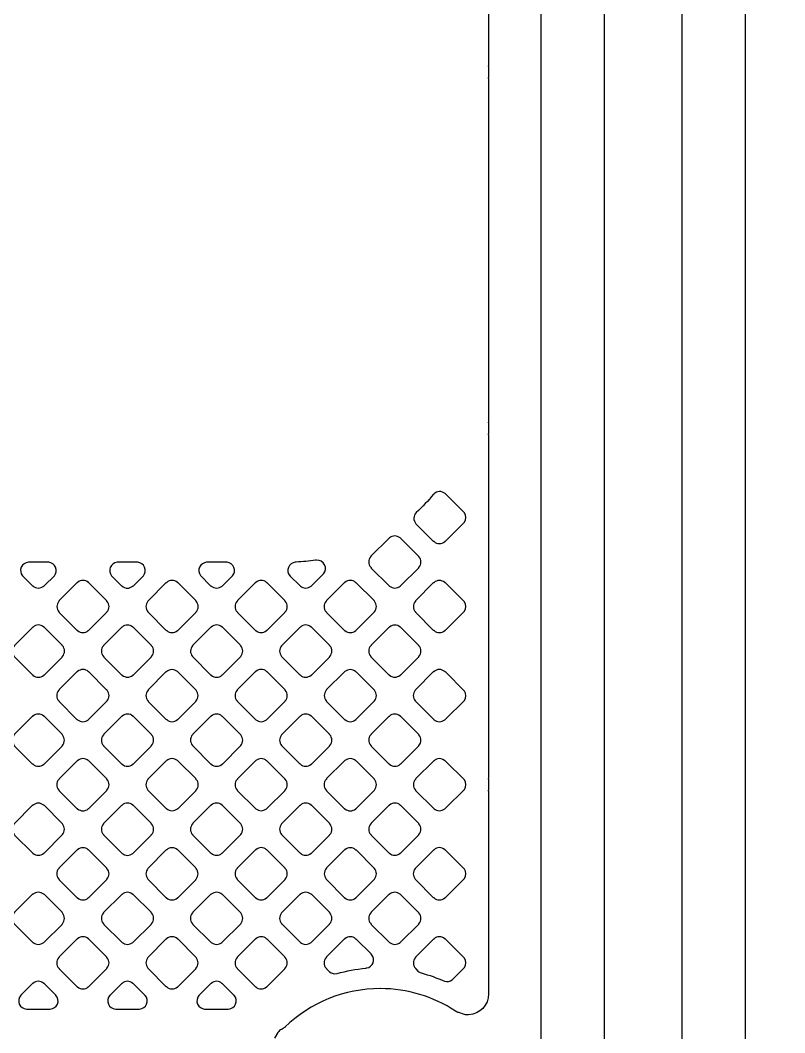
# Model space of a CAD drawing. Extents: x 0 to 248, y 0 to 175.
# Drawn here: x 39.543 to 41.392, y 134.73 to 137.179 of the extents above; entities that cross this region are included whole.
import ezdxf

# ---------------------------------------------------------------- set-up
doc = ezdxf.new("R2010")
doc.units = 0
doc.layers.add('gbr-dxf', color=7, linetype='Continuous')

msp = doc.modelspace()

# ---------------------------------------------------------------- linework, layer by layer
at = {"layer": 'gbr-dxf'}
for p, q in [((40.6758, 137.067), (40.6758, 137.0408)), ((40.6758, 137.0385), (40.6758, 136.2071)), ((40.6758, 136.2049), (40.6758, 136.1787)), ((40.6758, 136.1765), (40.6758, 135.3451)), ((40.6758, 135.3428), (40.6758, 135.3166))]:
    msp.add_line(p, q, dxfattribs=at)
at = {"layer": 'gbr-dxf', "linetype": 'Continuous'}
for points in [[(43.2587, 143.1482, 0.198813), (40.9557, 137.5908, -0.009943), (40.9557, 137.588), (40.9557, 134.3628, -0.034985), (40.9557, 134.3625, 0.107213), (40.9578, 134.3543, -0.065073), (40.958, 134.3537, -0.123869), (40.9686, 134.3117), (40.9687, 134.3117), (40.9687, 133.7783), (40.7909, 133.7783), (40.7909, 134.0419, -0.009209), (40.7908, 134.0449), (40.7908, 134.3116, -0.135021), (40.8033, 134.3571), (40.8033, 137.5852, -0.009965), (40.8033, 137.588, -0.198905), (43.1509, 143.256)], [(41.8737, 140.7408, 0.093188), (41.2963, 138.4313), (41.2963, 134.3758, 0.122728), (41.2994, 134.3667, -0.168265), (41.3184, 134.3117), (41.3184, 134.045, -0.009235), (41.3184, 134.042), (41.3184, 133.7782), (41.1406, 133.7782), (41.1406, 134.3116), (41.1406, 134.3116), (41.1406, 134.3117, -0.068537), (41.1439, 134.3357), (41.1439, 138.4289, -0.026123), (41.144, 138.4367, -0.09338), (41.7358, 140.8057, -0.00618)], [(40.676, 137.7129), (40.676, 137.6346, -0.014505), (40.676, 137.6333), (40.6758, 137.589, -0.012135), (40.6758, 137.588), (40.6758, 137.0692)], [(40.6758, 135.3144), (40.6758, 134.8246, -0.013354), (40.6758, 134.8235, -0.399301), (40.6276, 134.7728, -0.10194), (40.6174, 134.7738), (40.6035, 134.7781, -0.084499), (40.5959, 134.7819, 0.145875), (40.4147, 134.8364, -0.01317), (40.4136, 134.8364, 0.194805), (40.1833, 134.7431, -0.010809), (40.1828, 134.7426, -0.092486), (40.1749, 134.7376, 0.140825), (40.1665, 134.7304), (40.1584, 134.7163)]]:
    msp.add_lwpolyline(points, format="xyb", dxfattribs=at)
for points in [[(40.5002, 135.9611), (40.5002, 135.9611), (40.5422, 135.919, -0.099711), (40.544, 135.918, 0.379214), (40.5699, 135.918, -0.096625), (40.5716, 135.919), (40.6173, 135.9647, 0.308159), (40.6174, 135.9876), (40.5717, 136.0334, -0.046635), (40.571, 136.0339, 0.405077), (40.5432, 136.0327, -0.025509), (40.5429, 136.0324, -0.033403), (40.5008, 135.9883), (40.5007, 135.9882, 0.39017)], [(40.3909, 135.8556, -0.099713), (40.3919, 135.8539), (40.4345, 135.8113, -0.103498), (40.4363, 135.8103, 0.379293), (40.4622, 135.8103, -0.096265), (40.4639, 135.8113), (40.5064, 135.8538, -0.095916), (40.5074, 135.8555, 0.379731), (40.5074, 135.8814, -0.087748), (40.5065, 135.8829), (40.4638, 135.9256, -0.10046), (40.462, 135.9266, 0.379289), (40.4361, 135.9266, -0.095506), (40.4345, 135.9257), (40.3919, 135.8831, -0.095296), (40.3909, 135.8815, 0.379239)], [(39.5486, 135.8351), (39.5724, 135.8113, -0.103868), (39.5742, 135.8103, 0.379731), (39.6001, 135.8103, -0.096265), (39.6018, 135.8113), (39.6258, 135.8353, 0.592621), (39.6123, 135.8679), (39.5628, 135.8679, 0.610525)], [(39.7643, 135.8349), (39.7879, 135.8112, -0.091913), (39.7895, 135.8102, 0.379731), (39.8155, 135.8102, -0.09572), (39.8171, 135.8112), (39.8411, 135.8352, 0.604607), (39.8272, 135.8679), (39.7776, 135.8679, 0.606518)], [(39.9792, 135.8356), (40.0036, 135.8112, -0.095935), (40.0052, 135.8103, 0.379674), (40.0312, 135.8103, -0.096466), (40.0328, 135.8113), (40.0568, 135.8352, 0.595779), (40.0434, 135.8679), (39.9938, 135.8679, 0.599385)], [(40.1953, 135.8351, -0.017987), (40.196, 135.8343), (40.219, 135.8113, -0.095628), (40.2206, 135.8103, 0.379731), (40.2466, 135.8103, -0.096265), (40.2482, 135.8113), (40.2751, 135.8382, -0.041352), (40.2764, 135.84, 0.678255), (40.26, 135.8727, -0.045824), (40.2575, 135.8727, -0.026126), (40.2101, 135.8683, -0.029256), (40.2082, 135.868, 0.611474)], [(39.6367, 135.7736, 0.379293), (39.6367, 135.7477, -0.096625), (39.6377, 135.746), (39.6801, 135.7036, -0.100151), (39.6818, 135.7026, 0.379289), (39.7078, 135.7026, -0.095866), (39.7094, 135.7035), (39.752, 135.7461, -0.095935), (39.753, 135.7478, 0.379594), (39.753, 135.7737, -0.092244), (39.752, 135.7753), (39.7093, 135.818, -0.087638), (39.7079, 135.8189, 0.379289), (39.6819, 135.8189, -0.095506), (39.6803, 135.8179), (39.6376, 135.7753, -0.095535)], [(39.8521, 135.7478, -0.099534), (39.8531, 135.7461), (39.8956, 135.7035, -0.103498), (39.8974, 135.7025, 0.379293), (39.9234, 135.7025, -0.095956), (39.925, 135.7035), (39.9676, 135.7461, -0.096332), (39.9686, 135.7477, 0.379289), (39.9686, 135.7736, -0.103506), (39.9676, 135.7754), (39.925, 135.818, -0.099711), (39.9233, 135.819, 0.379293), (39.8974, 135.819, -0.095956), (39.8957, 135.818), (39.8531, 135.7754, -0.096332), (39.8521, 135.7737, 0.379289)], [(40.0677, 135.7477, -0.087748), (40.0686, 135.7462), (40.1113, 135.7035, -0.091964), (40.1129, 135.7026, 0.379731), (40.1388, 135.7026, -0.096265), (40.1405, 135.7036), (40.183, 135.7461, -0.095916), (40.184, 135.7477, 0.379731), (40.184, 135.7737, -0.100266), (40.183, 135.7754), (40.1405, 135.8179, -0.096266), (40.1389, 135.8189, 0.379731), (40.1129, 135.8189, -0.09572), (40.1113, 135.8179), (40.0687, 135.7753, -0.095916), (40.0677, 135.7737, 0.379731)], [(40.2831, 135.7477, -0.087274), (40.284, 135.7462), (40.3269, 135.7034, -0.091437), (40.3284, 135.7025, 0.379731), (40.3544, 135.7025, -0.096265), (40.356, 135.7035), (40.3987, 135.7461, -0.095916), (40.3997, 135.7478, 0.379731), (40.3997, 135.7737, -0.083235), (40.3988, 135.7751), (40.356, 135.818, -0.095916), (40.3543, 135.8189, 0.379731), (40.3284, 135.8189, -0.095756), (40.3267, 135.818), (40.2841, 135.7753, -0.095628), (40.2831, 135.7737, 0.379731)], [(40.4988, 135.7477, -0.099534), (40.4998, 135.746), (40.5422, 135.7036, -0.103324), (40.544, 135.7026, 0.379293), (40.5699, 135.7026, -0.096625), (40.5716, 135.7036), (40.6173, 135.7494, 0.299523), (40.6176, 135.7718), (40.5716, 135.8178, -0.100039), (40.5698, 135.8188, 0.379674), (40.5439, 135.8188, -0.096466), (40.5422, 135.8178), (40.4998, 135.7753, -0.096332), (40.4988, 135.7737, 0.379289)], [(39.5289, 135.64, -0.095866), (39.5299, 135.6383), (39.5726, 135.5956, -0.082483), (39.574, 135.5947, 0.378858), (39.5999, 135.5947, -0.095506), (39.6016, 135.5957), (39.6443, 135.6384, -0.095585), (39.6453, 135.64, 0.379674), (39.6453, 135.666, -0.092061), (39.6443, 135.6676), (39.6016, 135.7102, -0.087516), (39.6001, 135.7112, 0.379731), (39.5742, 135.7112, -0.09572), (39.5725, 135.7102), (39.5299, 135.6676, -0.095819), (39.5289, 135.6659, 0.379289)], [(39.7444, 135.666, 0.379293), (39.7444, 135.64, -0.10047), (39.7454, 135.6383), (39.7879, 135.5958, -0.104691), (39.7897, 135.5948, 0.379229), (39.8156, 135.5948, -0.095506), (39.8173, 135.5957), (39.8599, 135.6383, -0.095935), (39.8608, 135.64, 0.379674), (39.8608, 135.6659, -0.087848), (39.8599, 135.6674), (39.8172, 135.7101, -0.100151), (39.8155, 135.7111, 0.379321), (39.7895, 135.7111, -0.095506), (39.7879, 135.7102), (39.7453, 135.6676, -0.095796)], [(39.9599, 135.64, -0.103582), (39.961, 135.6382), (40.0035, 135.5956, -0.091364), (40.005, 135.5947, 0.378894), (40.031, 135.5947, -0.095866), (40.0326, 135.5957), (40.0753, 135.6384, -0.095895), (40.0763, 135.64, 0.379293), (40.0763, 135.666, -0.100266), (40.0753, 135.6677), (40.0328, 135.7102, -0.095916), (40.0312, 135.7112, 0.379731), (40.0052, 135.7112, -0.096265), (40.0036, 135.7102), (39.9609, 135.6676, -0.096128), (39.96, 135.6659, 0.379289)], [(40.1754, 135.64, -0.087284), (40.1763, 135.6385), (40.2192, 135.5957, -0.091703), (40.2207, 135.5947, 0.379594), (40.2467, 135.5948, -0.096608), (40.2483, 135.5957), (40.2909, 135.6383, -0.095916), (40.2918, 135.6399, 0.379289), (40.2919, 135.6659, -0.099971), (40.2909, 135.6676), (40.2482, 135.7102, -0.097464), (40.2466, 135.7112, 0.379075), (40.2206, 135.7112, -0.09572), (40.219, 135.7102), (40.1764, 135.6676, -0.096266), (40.1754, 135.666, 0.379289)], [(40.3909, 135.6399, -0.08701), (40.3918, 135.6384), (40.4346, 135.5957, -0.091364), (40.4361, 135.5948, 0.379214), (40.4621, 135.5948, -0.096625), (40.4637, 135.5958), (40.5064, 135.6384, -0.096111), (40.5074, 135.6401, 0.379321), (40.5074, 135.666, -0.082779), (40.5065, 135.6674), (40.4638, 135.7101, -0.09842), (40.4621, 135.7111, 0.379506), (40.4362, 135.7111, -0.095973), (40.4346, 135.7101), (40.3919, 135.6675, -0.096332), (40.391, 135.6659, 0.379321)], [(39.6365, 135.5581, 0.379214), (39.6365, 135.5322, -0.083317), (39.6374, 135.5308), (39.6804, 135.4878, -0.087516), (39.6818, 135.4869, 0.379731), (39.7078, 135.4869, -0.09572), (39.7094, 135.4879), (39.7521, 135.5306, -0.096332), (39.7531, 135.5322, 0.379289), (39.7531, 135.5582, -0.087248), (39.7522, 135.5596), (39.7092, 135.6026, -0.082483), (39.7078, 135.6035, 0.378815), (39.6819, 135.6035, -0.095866), (39.6803, 135.6025), (39.6375, 135.5598, -0.095602)], [(39.8522, 135.5582, 0.379674), (39.8522, 135.5322, -0.104251), (39.8533, 135.5304), (39.8955, 135.4882, -0.107936), (39.8974, 135.4871, 0.379289), (39.9234, 135.4871, -0.095866), (39.925, 135.4881), (39.9675, 135.5306, -0.095796), (39.9685, 135.5322, 0.379293), (39.9684, 135.5581, -0.10047), (39.9674, 135.5599), (39.925, 135.6023, -0.096332), (39.9233, 135.6033, 0.379289), (39.8974, 135.6033, -0.095506), (39.8957, 135.6024), (39.8532, 135.5598, -0.095935)], [(40.0676, 135.5581, 0.379674), (40.0676, 135.5322, -0.092059), (40.0685, 135.5306), (40.1112, 135.4879, -0.096266), (40.1129, 135.4869, 0.379731), (40.1388, 135.4869, -0.09572), (40.1405, 135.4879), (40.1832, 135.5306, -0.096111), (40.1841, 135.5322, 0.379321), (40.1842, 135.5582, -0.095506), (40.1832, 135.5598), (40.1405, 135.6025, -0.093854), (40.1389, 135.6035, 0.37859), (40.1129, 135.6035, -0.095886), (40.1113, 135.6025), (40.0685, 135.5598, -0.095935)], [(40.2833, 135.5322, -0.091663), (40.2842, 135.5306), (40.3268, 135.4881, -0.095628), (40.3284, 135.4871, 0.379731), (40.3544, 135.4871, -0.096265), (40.356, 135.4881), (40.3986, 135.5306, -0.095916), (40.3996, 135.5322, 0.379731), (40.3996, 135.5582, -0.096117), (40.3986, 135.5599), (40.3562, 135.6022, -0.108029), (40.3543, 135.6033, 0.379731), (40.3284, 135.6033, -0.09572), (40.3267, 135.6023), (40.2842, 135.5598, -0.096266), (40.2833, 135.5582, 0.379731)], [(40.4986, 135.5322, -0.087314), (40.4996, 135.5307), (40.5424, 135.4879, -0.091913), (40.5439, 135.487, 0.379731), (40.5699, 135.487, -0.09572), (40.5716, 135.4879), (40.6173, 135.5337, 0.303435), (40.6176, 135.5563), (40.5715, 135.6024, -0.096121), (40.5699, 135.6034, 0.379731), (40.5439, 135.6034, -0.09572), (40.5422, 135.6024), (40.4996, 135.5598, -0.096266), (40.4986, 135.5582, 0.379731)], [(39.5288, 135.4244, -0.09572), (39.5297, 135.4228), (39.5723, 135.3802, -0.09979), (39.5741, 135.3792, 0.379731), (39.6, 135.3792, -0.09572), (39.6017, 135.3801), (39.6443, 135.4227, -0.096266), (39.6452, 135.4243, 0.379731), (39.6452, 135.4503, -0.107718), (39.6442, 135.4522), (39.6018, 135.4946, -0.104018), (39.6, 135.4956, 0.379731), (39.574, 135.4956, -0.09572), (39.5724, 135.4946), (39.5297, 135.452, -0.096266), (39.5288, 135.4504, 0.379731)], [(39.7444, 135.4244, -0.087191), (39.7453, 135.4229), (39.788, 135.3802, -0.09197), (39.7896, 135.3792, 0.379293), (39.8155, 135.3793, -0.096625), (39.8172, 135.3802), (39.8598, 135.4229, -0.096227), (39.8608, 135.4246, 0.379506), (39.8608, 135.4505, -0.085575), (39.8599, 135.4519), (39.8172, 135.4946, -0.095796), (39.8156, 135.4956, 0.379293), (39.7896, 135.4956, -0.09572), (39.788, 135.4946), (39.7454, 135.452, -0.096332), (39.7444, 135.4503, 0.379289)], [(39.9599, 135.4505, 0.379674), (39.9599, 135.4245, -0.104132), (39.961, 135.4227), (40.0034, 135.3803, -0.107936), (40.0052, 135.3793, 0.379289), (40.0312, 135.3793, -0.095866), (40.0328, 135.3802), (40.0753, 135.4227, -0.095796), (40.0763, 135.4244, 0.379293), (40.0763, 135.4503, -0.10047), (40.0753, 135.452), (40.0327, 135.4946, -0.095916), (40.031, 135.4956, 0.379289), (40.0051, 135.4956, -0.095506), (40.0034, 135.4947), (39.9609, 135.4521, -0.095296)], [(40.1754, 135.4244, -0.09148), (40.1763, 135.4228), (40.219, 135.3802, -0.095296), (40.2206, 135.3792, 0.378906), (40.2465, 135.3792, -0.095866), (40.2482, 135.3802), (40.2909, 135.4229, -0.095796), (40.2919, 135.4245, 0.379293), (40.2918, 135.4505, -0.096625), (40.2909, 135.4521), (40.2483, 135.4947, -0.091913), (40.2467, 135.4957, 0.379731), (40.2207, 135.4957, -0.09572), (40.2191, 135.4947), (40.1764, 135.452, -0.096332), (40.1754, 135.4503, 0.379289)], [(40.391, 135.4245, -0.091558), (40.3919, 135.4229), (40.4346, 135.3802, -0.095628), (40.4362, 135.3793, 0.379731), (40.4622, 135.3793, -0.096265), (40.4639, 135.3802), (40.5064, 135.4228, -0.095916), (40.5074, 135.4244, 0.379731), (40.5074, 135.4504, -0.096265), (40.5064, 135.452), (40.4639, 135.4945, -0.107548), (40.462, 135.4956, 0.379731), (40.4361, 135.4956, -0.09572), (40.4344, 135.4946), (40.3919, 135.4521, -0.096266), (40.391, 135.4505, 0.379731)], [(39.6365, 135.3165, -0.087284), (39.6374, 135.3151), (39.6802, 135.2723, -0.09197), (39.6817, 135.2714, 0.379293), (39.7077, 135.2714, -0.096625), (39.7093, 135.2724), (39.752, 135.3151, -0.096627), (39.753, 135.3167, 0.379229), (39.753, 135.3427, -0.099534), (39.752, 135.3444), (39.7095, 135.3869, -0.095602), (39.7078, 135.3879, 0.379674), (39.6819, 135.3878, -0.096103), (39.6803, 135.3869), (39.6375, 135.3441, -0.096332), (39.6365, 135.3425, 0.379321)], [(39.8521, 135.3167, -0.091745), (39.8531, 135.3151), (39.8958, 135.2724, -0.095916), (39.8974, 135.2715, 0.379731), (39.9234, 135.2715, -0.096265), (39.925, 135.2724), (39.9676, 135.315, -0.096266), (39.9686, 135.3167, 0.379731), (39.9686, 135.3426, -0.09572), (39.9676, 135.3443), (39.9249, 135.387, -0.091964), (39.9233, 135.3879, 0.379731), (39.8974, 135.3879, -0.095756), (39.8957, 135.3869), (39.8531, 135.3443, -0.095628), (39.8521, 135.3427, 0.379731)], [(40.0677, 135.3426, 0.379631), (40.0677, 135.3167, -0.096466), (40.0687, 135.315), (40.1112, 135.2725, -0.100151), (40.1129, 135.2715, 0.379229), (40.1388, 135.2715, -0.095866), (40.1405, 135.2725), (40.1831, 135.3151, -0.095796), (40.184, 135.3167, 0.379293), (40.184, 135.3427, -0.092139), (40.1831, 135.3442), (40.1404, 135.3869, -0.087638), (40.1389, 135.3878, 0.379289), (40.1129, 135.3879, -0.095506), (40.1113, 135.3869), (40.0687, 135.3442, -0.095935)], [(40.2831, 135.3426, 0.379674), (40.2831, 135.3167, -0.095865), (40.2841, 135.315), (40.3267, 135.2724, -0.09979), (40.3284, 135.2714, 0.379289), (40.3544, 135.2714, -0.095866), (40.356, 135.2724), (40.3987, 135.3151, -0.095796), (40.3997, 135.3168, 0.379293), (40.3997, 135.3427, -0.092348), (40.3987, 135.3443), (40.3561, 135.3869, -0.104691), (40.3543, 135.3879, 0.379321), (40.3284, 135.3879, -0.09527), (40.3268, 135.3869), (40.2841, 135.3443, -0.095935)], [(40.4988, 135.3167, -0.087314), (40.4997, 135.3152), (40.5424, 135.2725, -0.091964), (40.5439, 135.2715, 0.379731), (40.5699, 135.2715, -0.096265), (40.5715, 135.2725), (40.6173, 135.3183, 0.308038), (40.6172, 135.3412), (40.5716, 135.3869, -0.096266), (40.5699, 135.3878, 0.379731), (40.544, 135.3878, -0.09572), (40.5423, 135.3869), (40.4997, 135.3443, -0.096266), (40.4988, 135.3426, 0.379731)], [(39.5289, 135.2089, -0.103582), (39.5299, 135.2071), (39.5725, 135.1646, -0.091317), (39.574, 135.1637, 0.379293), (39.6, 135.1637, -0.096625), (39.6016, 135.1647), (39.6441, 135.2072, -0.096111), (39.6451, 135.2089, 0.379289), (39.6451, 135.2348, -0.099864), (39.6441, 135.2365), (39.6016, 135.279, -0.095585), (39.6, 135.28, 0.379594), (39.574, 135.28, -0.096466), (39.5724, 135.279), (39.5299, 135.2365, -0.096266), (39.5289, 135.2349, 0.379289)], [(39.7443, 135.2089, -0.091558), (39.7452, 135.2073), (39.7879, 135.1646, -0.095916), (39.7896, 135.1636, 0.379731), (39.8155, 135.1636, -0.096265), (39.8172, 135.1646), (39.8598, 135.2073, -0.096266), (39.8608, 135.2089, 0.379731), (39.8608, 135.2349, -0.09572), (39.8598, 135.2365), (39.8173, 135.279, -0.107548), (39.8155, 135.2801, 0.379731), (39.7895, 135.2801, -0.09572), (39.7879, 135.2791), (39.7452, 135.2365, -0.096266), (39.7443, 135.2348, 0.379731)], [(39.9599, 135.2089, -0.096157), (39.9609, 135.2073), (40.0037, 135.1645, -0.082648), (40.005, 135.1637, 0.379293), (40.031, 135.1637, -0.096265), (40.0326, 135.1647), (40.0753, 135.2073, -0.095916), (40.0763, 135.209, 0.379731), (40.0763, 135.235, -0.091745), (40.0753, 135.2365), (40.0327, 135.2792, -0.088202), (40.0312, 135.2801, 0.379289), (40.0052, 135.2801, -0.095778), (40.0036, 135.2792), (39.9609, 135.2365, -0.095935), (39.9599, 135.2349, 0.379196)], [(40.1754, 135.2349, 0.379674), (40.1754, 135.209, -0.096466), (40.1764, 135.2073), (40.219, 135.1647, -0.10046), (40.2207, 135.1637, 0.379289), (40.2467, 135.1637, -0.095506), (40.2483, 135.1647), (40.2909, 135.2073, -0.095796), (40.2919, 135.2089, 0.379293), (40.2918, 135.2349, -0.092139), (40.2909, 135.2364), (40.2481, 135.2792, -0.088207), (40.2466, 135.2801, 0.379289), (40.2206, 135.2802, -0.095506), (40.219, 135.2792), (40.1764, 135.2365, -0.095935)], [(40.3909, 135.2348, 0.379594), (40.391, 135.2089, -0.096103), (40.3919, 135.2072), (40.4344, 135.1647, -0.099832), (40.4361, 135.1637, 0.379289), (40.4621, 135.1637, -0.095866), (40.4637, 135.1647), (40.5064, 135.2074, -0.095602), (40.5074, 135.2091, 0.379214), (40.5074, 135.235, -0.092348), (40.5064, 135.2366), (40.464, 135.279, -0.104063), (40.4622, 135.2801, 0.379289), (40.4362, 135.2801, -0.095866), (40.4346, 135.2791), (40.3919, 135.2364, -0.095935)], [(39.6365, 135.1012, -0.09129), (39.6375, 135.0996), (39.6802, 135.0568, -0.095585), (39.6819, 135.0559, 0.379324), (39.7078, 135.0559, -0.095612), (39.7094, 135.0568), (39.752, 135.0994, -0.095628), (39.753, 135.1011, 0.379594), (39.753, 135.127, -0.096608), (39.752, 135.1287), (39.7093, 135.1714, -0.091913), (39.7077, 135.1723, 0.379731), (39.6818, 135.1723, -0.09572), (39.6801, 135.1713), (39.6375, 135.1288, -0.096332), (39.6365, 135.1271, 0.379321)], [(39.8521, 135.1011, -0.095506), (39.8531, 135.0994), (39.8956, 135.0569, -0.099381), (39.8973, 135.0559, 0.379293), (39.9232, 135.0559, -0.096625), (39.9249, 135.0569), (39.9675, 135.0995, -0.096111), (39.9684, 135.1011, 0.379289), (39.9685, 135.1271, -0.107356), (39.9674, 135.129), (39.9251, 135.1713, -0.103821), (39.9233, 135.1723, 0.379674), (39.8974, 135.1723, -0.096466), (39.8957, 135.1713), (39.8531, 135.1287, -0.096332), (39.8521, 135.127, 0.379289)], [(40.0676, 135.1011, -0.082756), (40.0685, 135.0997), (40.1114, 135.0568, -0.087516), (40.1129, 135.0559, 0.379731), (40.1388, 135.0559, -0.09572), (40.1405, 135.0569), (40.1832, 135.0995, -0.095916), (40.1841, 135.1012, 0.379731), (40.1841, 135.1272, -0.087748), (40.1832, 135.1286), (40.1403, 135.1716, -0.083056), (40.1389, 135.1724, 0.379731), (40.1129, 135.1724, -0.09572), (40.1113, 135.1715), (40.0686, 135.1287, -0.096266), (40.0676, 135.1271, 0.379731)], [(40.2832, 135.1271, 0.379674), (40.2833, 135.1012, -0.100254), (40.2843, 135.0994), (40.3266, 135.0571, -0.104069), (40.3284, 135.056, 0.379289), (40.3544, 135.056, -0.095866), (40.356, 135.057), (40.3986, 135.0996, -0.095796), (40.3996, 135.1012, 0.379293), (40.3996, 135.1272, -0.087784), (40.3986, 135.1287), (40.3561, 135.1712, -0.100476), (40.3543, 135.1722, 0.379289), (40.3284, 135.1723, -0.095506), (40.3268, 135.1713), (40.2842, 135.1287, -0.095935)], [(40.4986, 135.1012, -0.095612), (40.4996, 135.0995), (40.5422, 135.0569, -0.099711), (40.544, 135.0559, 0.379293), (40.5699, 135.0559, -0.095956), (40.5716, 135.0569), (40.6173, 135.1027, 0.307895), (40.6174, 135.1256), (40.5717, 135.1713, -0.104264), (40.5699, 135.1724, 0.379289), (40.5439, 135.1724, -0.095506), (40.5423, 135.1714), (40.4996, 135.1287, -0.095935), (40.4986, 135.1271, 0.379287)], [(39.5288, 134.9934, -0.103429), (39.5298, 134.9916), (39.5722, 134.9491, -0.107229), (39.5741, 134.9481, 0.379674), (39.6, 134.9481, -0.096466), (39.6017, 134.9491), (39.6443, 134.9917, -0.096332), (39.6452, 134.9933, 0.379289), (39.6452, 135.0193, -0.099534), (39.6443, 135.021), (39.6016, 135.0636, -0.095824), (39.6, 135.0646, 0.379293), (39.574, 135.0646, -0.096119), (39.5724, 135.0636), (39.5297, 135.021, -0.095819), (39.5288, 135.0193, 0.379289)], [(39.7444, 135.0193, 0.379674), (39.7444, 134.9933, -0.096608), (39.7454, 134.9917), (39.7878, 134.9492, -0.100054), (39.7896, 134.9482, 0.379731), (39.8155, 134.9482, -0.096265), (39.8172, 134.9492), (39.8597, 134.9917, -0.096111), (39.8607, 134.9934, 0.379289), (39.8607, 135.0193, -0.091581), (39.8598, 135.0209), (39.8172, 135.0634, -0.103821), (39.8155, 135.0644, 0.379287), (39.7895, 135.0644, -0.095612), (39.7879, 135.0635), (39.7453, 135.0209, -0.095585)], [(39.9598, 134.9934, -0.09572), (39.9608, 134.9917), (40.0034, 134.9491, -0.099696), (40.0051, 134.9481, 0.379731), (40.0311, 134.9481, -0.096265), (40.0327, 134.9491), (40.0753, 134.9917, -0.095916), (40.0763, 134.9933, 0.379731), (40.0763, 135.0193, -0.107999), (40.0752, 135.0212), (40.0328, 135.0635, -0.103868), (40.031, 135.0646, 0.379731), (40.0051, 135.0646, -0.095756), (40.0034, 135.0636), (39.9608, 135.021, -0.096266), (39.9598, 135.0193, 0.379731)], [(40.1754, 134.9933, -0.082756), (40.1763, 134.9919), (40.2191, 134.9491, -0.087515), (40.2206, 134.9482, 0.379731), (40.2465, 134.9482, -0.096265), (40.2482, 134.9492), (40.2909, 134.9919, -0.096266), (40.2918, 134.9935, 0.379731), (40.2918, 135.0195, -0.087314), (40.2909, 135.0209), (40.2481, 135.0637, -0.083056), (40.2467, 135.0646, 0.379731), (40.2207, 135.0646, -0.09572), (40.2191, 135.0637), (40.1764, 135.0209, -0.096266), (40.1754, 135.0193, 0.379731)], [(40.3909, 134.9935, -0.099713), (40.3919, 134.9918), (40.4345, 134.9492, -0.103498), (40.4363, 134.9482, 0.379293), (40.4622, 134.9482, -0.096265), (40.4639, 134.9492), (40.5064, 134.9917, -0.095916), (40.5074, 134.9934, 0.379731), (40.5074, 135.0194, -0.087748), (40.5065, 135.0208), (40.4638, 135.0635, -0.10046), (40.462, 135.0646, 0.379289), (40.4361, 135.0646, -0.095506), (40.4345, 135.0636), (40.3919, 135.021, -0.095935), (40.3909, 135.0194, 0.379148)], [(39.6365, 134.8855, -0.096265), (39.6375, 134.8838), (39.68, 134.8414, -0.100054), (39.6817, 134.8404, 0.379731), (39.7077, 134.8404, -0.096265), (39.7093, 134.8414), (39.752, 134.884, -0.095916), (39.753, 134.8857, 0.379731), (39.753, 134.9116, -0.091745), (39.752, 134.9132), (39.7093, 134.9559, -0.087638), (39.7079, 134.9568, 0.379731), (39.6819, 134.9568, -0.096265), (39.6802, 134.9558), (39.6375, 134.9131, -0.095916), (39.6365, 134.9115, 0.379731)], [(39.8521, 134.8857, -0.100032), (39.8531, 134.884), (39.8956, 134.8415, -0.103868), (39.8974, 134.8404, 0.379731), (39.9234, 134.8404, -0.096265), (39.925, 134.8414), (39.9675, 134.8838, -0.095916), (39.9684, 134.8855, 0.379731), (39.9684, 134.9115, -0.104215), (39.9674, 134.9133), (39.9249, 134.9557, -0.100601), (39.9232, 134.9568, 0.379731), (39.8972, 134.9568, -0.09572), (39.8956, 134.9558), (39.8531, 134.9133, -0.096266), (39.8521, 134.9116, 0.379731)], [(40.0676, 134.8855, -0.087314), (40.0685, 134.884), (40.1112, 134.8413, -0.091964), (40.1127, 134.8404, 0.379731), (40.1387, 134.8404, -0.096265), (40.1404, 134.8414), (40.183, 134.884, -0.096266), (40.184, 134.8857, 0.379731), (40.184, 134.9116, -0.100032), (40.183, 134.9134), (40.1405, 134.9558, -0.095916), (40.1389, 134.9568, 0.379731), (40.1129, 134.9568, -0.096265), (40.1113, 134.9558), (40.0686, 134.9131, -0.096266), (40.0676, 134.9115, 0.379731)], [(40.2831, 134.8856, -0.087314), (40.284, 134.8842), (40.2912, 134.877, 0.245209), (40.3091, 134.8726, -0.043224), (40.3095, 134.8727, -0.046086), (40.3785, 134.8856, -0.073043), (40.3809, 134.8863, 0.595635), (40.3927, 134.9187, -0.057603), (40.3916, 134.9203), (40.356, 134.9559, -0.096227), (40.3543, 134.9569, 0.379731), (40.3284, 134.9569, -0.096265), (40.3267, 134.9559), (40.2841, 134.9133, -0.096266), (40.2831, 134.9116, 0.379731)], [(40.4988, 134.8856, -0.095612), (40.4997, 134.884), (40.5049, 134.8788, -0.041455), (40.5051, 134.8786, 0.113246), (40.5129, 134.8742), (40.513, 134.8741, -0.03911), (40.5692, 134.8542, 0.246741), (40.5876, 134.8575), (40.6174, 134.8873, 0.30168), (40.6174, 134.9099), (40.5714, 134.9559, -0.087638), (40.5699, 134.9568, 0.379731), (40.544, 134.9568, -0.096265), (40.5423, 134.9558), (40.4997, 134.9132, -0.095916), (40.4988, 134.9116, 0.379731)], [(39.5444, 134.8199, 0.625632), (39.5582, 134.7867, -0.023638), (39.5594, 134.7866), (39.6151, 134.7866, -0.017538), (39.6159, 134.7867, 0.625519), (39.6296, 134.8199, -0.01437), (39.6293, 134.8203), (39.6015, 134.848, -0.087638), (39.6, 134.849, 0.379731), (39.574, 134.849, -0.096265), (39.5724, 134.848), (39.545, 134.8206, -0.018256)], [(39.7598, 134.8199, 0.625242), (39.7735, 134.7867, -0.017526), (39.7743, 134.7866), (39.8304, 134.7866, -0.02326), (39.8316, 134.7867, 0.62554), (39.8453, 134.8199), (39.8453, 134.82), (39.8172, 134.848, -0.09979), (39.8155, 134.849, 0.379731), (39.7895, 134.849, -0.09572), (39.7879, 134.8481), (39.7603, 134.8205, -0.018122)], [(39.9755, 134.8199, 0.625306), (39.9892, 134.7867, -0.023224), (39.9904, 134.7866), (40.0461, 134.7866, -0.017538), (40.0469, 134.7867, 0.62554), (40.0607, 134.8199, -0.022371), (40.0599, 134.8207), (40.0327, 134.848, -0.096558), (40.031, 134.849, 0.379731), (40.0051, 134.849, -0.09572), (40.0034, 134.848), (39.976, 134.8206, -0.018122)]]:
    msp.add_lwpolyline(points, format="xyb", close=True, dxfattribs=at)
at = {"layer": 'gbr-dxf'}
for centre in [(40.6504, 137.0681), (40.6504, 137.0396), (40.6504, 136.206), (40.6504, 136.1776), (40.6504, 135.3439), (40.6504, 135.3155)]:
    msp.add_arc(centre, 0.0254, 357.4953, 2.5047, dxfattribs=at)

doc.saveas('drawing.dxf')
